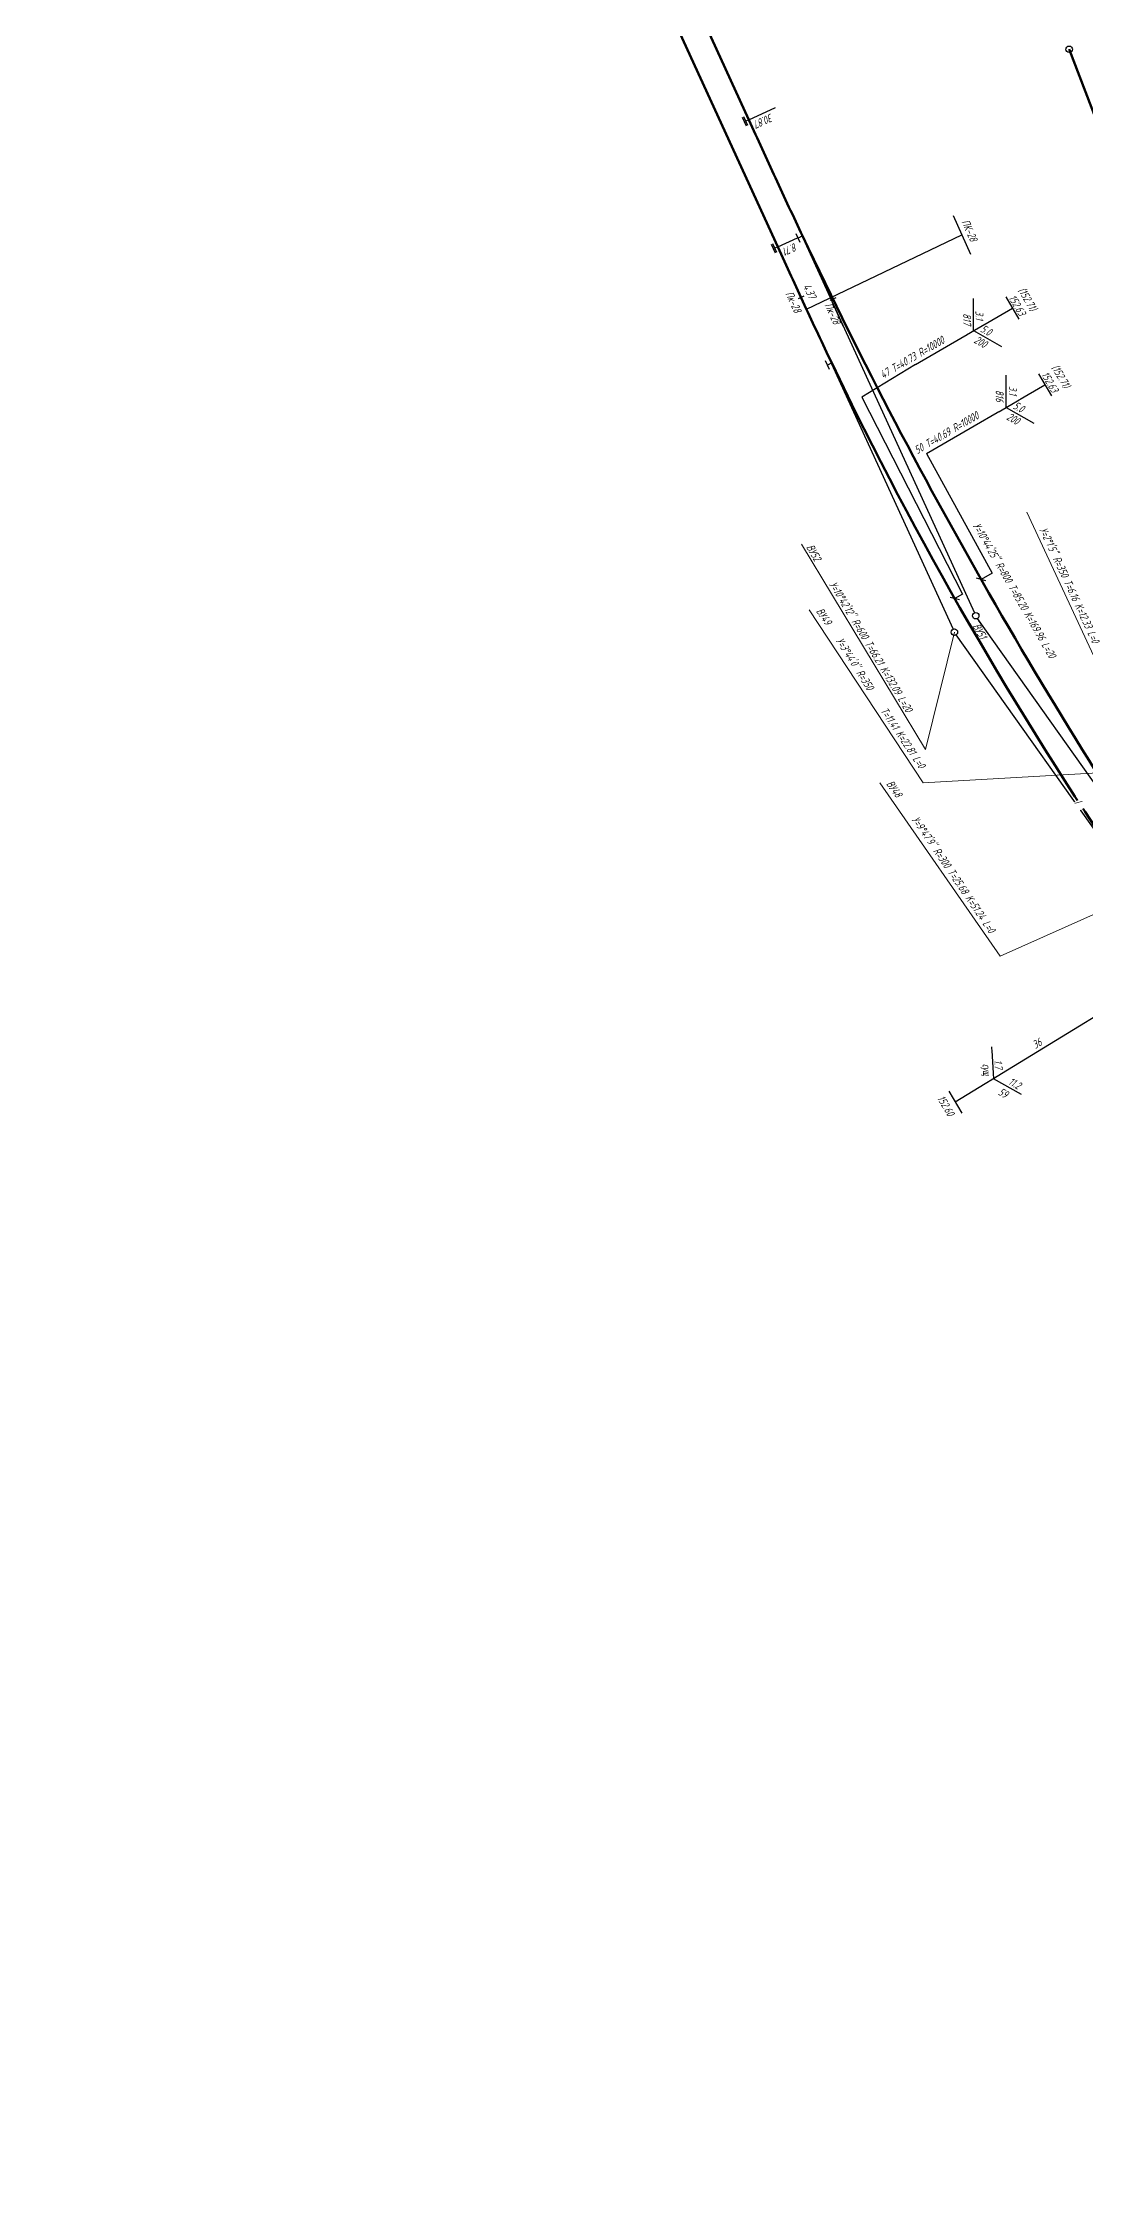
# Model space of a CAD drawing. Extents: x 8811 to 10286, y 10382 to 14118.
# Drawn here: x 9159.3 to 9322.1, y 12412.6 to 12748.8 of the extents above; entities that cross this region are included whole.
import ezdxf
from ezdxf.enums import TextEntityAlignment as Align

# ---------------------------------------------------------------- set-up
doc = ezdxf.new("R2010")
doc.units = 0
for name, color, linetype in [('11.Параметры кривых', 7, 'Continuous'), ('I.Вершины', 7, 'Continuous'), ('I.Ось трассы', 7, 'Continuous'), ('I.Параметры кривых', 7, 'Continuous'), ('II.Вершины', 7, 'Continuous'), ('II.Ось трассы', 7, 'Continuous'), ('II.Параметры кривых', 7, 'Continuous'), ('Iс.Междупутья', 7, 'Continuous'), ('Выход из парка Б.Параметры кривых', 7, 'Continuous'), ('КН I.Вершины', 7, 'Continuous'), ('КН I.Параметры кривых', 7, 'Continuous'), ('КН II.Параметры кривых', 7, 'Continuous'), ('маскировка', 7, 'Continuous')]:
    doc.layers.add(name, color=color, linetype=linetype)
for name, color, linetype, lineweight in [('КН I.Пикетаж', 7, 'Continuous', 15), ('кресты здания и сооружения', 1, 'Continuous', 30), ('Уклоноуказатели по станции', 1, 'Continuous', 35)]:
    doc.layers.add(name, color=color, linetype=linetype, lineweight=lineweight)
doc.styles.add('спдс_сжатие09', font='SPDS.shx', dxfattribs={"width": 0.9, "oblique": 15, "height": 1.25})

# ---------------------------------------------------------------- blocks, each defined once
blk = doc.blocks.new('alignment_cc_sign')
at = {"color": 0, "linetype": 'ByBlock', "lineweight": -2}
for p, q in [((-1.5, 1.5), (1.5, 1.5)), ((0, 0), (0, 1.5))]:
    blk.add_line(p, q, dxfattribs=at)
blk = doc.blocks.new('alignment_tc_sign')
at = {"color": 0, "linetype": 'ByBlock', "lineweight": -2}
for p, q in [((-1.5, 1.5), (1.5, 1.5)), ((-1.5, 1), (1.5, 1)), ((0, 0), (0, 1))]:
    blk.add_line(p, q, dxfattribs=at)

msp = doc.modelspace()

# ---------------------------------------------------------------- linework, layer by layer
at = {"layer": 'КН II.Параметры кривых', "color": 5, "lineweight": 30}
msp.add_circle((9319.49, 12747.86), 0.5, dxfattribs=at)

# ---------------------------------------------------------------- block references
at = {"layer": 'I.Ось трассы', "color": 5, "lineweight": 30, "xscale": 0.5, "yscale": 0.5, "zscale": 0.5, "rotation": 115.5703661153625}
msp.add_blockref('alignment_cc_sign', (9282.42, 12698.85), dxfattribs=at)

# ---------------------------------------------------------------- wipeouts: each hides what was drawn before it
at = {"color": 5}
for points in [[(9269.87, 12736.58), (9273.45, 12738.25), (9273.72, 12736.67), (9270.44, 12735.22)], [(9302.21, 12721.38), (9303.84, 12721.94), (9305.74, 12717.59), (9304.2, 12716.86)], [(9274.54, 12716.86), (9276.95, 12717.98), (9277.45, 12716.57), (9274.92, 12715.37)], [(9280.98, 12708.25), (9282.43, 12708.51), (9284.23, 12704.56), (9282.81, 12704.26)], [(9309.84, 12709.27), (9312.7, 12710.86), (9314.91, 12707.16), (9311.98, 12705.5)], [(9314.84, 12697.33), (9317.85, 12699), (9320.12, 12695.12), (9317.05, 12693.46)], [(9304.09, 12658.12), (9305.38, 12658.56), (9307.19, 12655.44), (9305.89, 12654.97)], [(9290.54, 12633.49), (9291.83, 12634.07), (9293.96, 12630.99), (9292.61, 12630.47)], [(9313.63, 12592.97), (9315.02, 12593.93), (9315.84, 12592.55), (9314.35, 12591.41)], [(9298.55, 12584.2), (9299.87, 12584.74), (9302.01, 12581.2), (9300.7, 12580.67)]]:
    msp.add_wipeout(points, dxfattribs=at).dxf.layer = 'маскировка'

# ---------------------------------------------------------------- next in the draw order: linework, layer by layer
at = {"color": 5, "lineweight": 30}
for p, q in [((9301.37, 12721.9), (9304.08, 12715.87)), ((9283.04, 12709.05), (9282.14, 12708.61))]:
    msp.add_line(p, q, dxfattribs=at)
at = {"layer": 'I.Параметры кривых', "color": 5, "lineweight": 30}
msp.add_line((9273.99, 12716.98), (9277.09, 12718.4), dxfattribs=at)
at = {"layer": 'II.Параметры кривых', "color": 5, "lineweight": 30}
msp.add_line((9269.47, 12736.84), (9273.65, 12738.75), dxfattribs=at)
at = {"layer": 'Уклоноуказатели по станции', "color": 5, "lineweight": 30}
msp.add_line((9300.69, 12585.11), (9302.71, 12581.67), dxfattribs=at)

# ---------------------------------------------------------------- next in the draw order: block references
at = {"layer": 'I.Ось трассы', "color": 5, "lineweight": 30, "xscale": 0.5, "yscale": 0.5, "zscale": 0.5, "rotation": 114.615437367503}
msp.add_blockref('alignment_tc_sign', (9273.99, 12716.98), dxfattribs=at)
at = {"layer": 'II.Ось трассы', "color": 5, "lineweight": 30}
for name, p, xscale, yscale, zscale, rotation in [('alignment_tc_sign', (9269.47, 12736.84), 0.4999999999999999, 0.4999999999999999, 0.4999999999999999, 114.5762320816671), ('alignment_cc_sign', (9277.86, 12718.69), 0.4999999999999948, 0.4999999999999948, 0.4999999999999948, 115.2924320576563)]:
    msp.add_blockref(name, p, dxfattribs=dict(at, xscale=xscale, yscale=yscale, zscale=zscale, rotation=rotation))

# ---------------------------------------------------------------- next in the draw order: texts
at = {"color": 5, "lineweight": 30, "style": 'спдс_сжатие09', "oblique": 15, "width": 0.9}
for rotation, p in [(300.2477, (9312.45, 12708.52)), (300.1798, (9317.66, 12696.46))]:
    msp.add_text('(152.71)', height=1.25, rotation=rotation, dxfattribs=at).set_placement(p, align=Align.CENTER)
at = {"layer": 'I.Параметры кривых', "color": 5, "lineweight": 30, "style": 'спдс_сжатие09', "oblique": 15, "width": 0.9}
msp.add_text('8.71', height=1.25, rotation=204.6154, dxfattribs=at).set_placement((9274.77, 12716.79), align=Align.RIGHT)
at = {"layer": 'II.Параметры кривых', "color": 5, "lineweight": 30, "style": 'спдс_сжатие09', "oblique": 15, "width": 0.9}
msp.add_text('30.87', height=1.25, rotation=204.5762, dxfattribs=at).set_placement((9270.25, 12736.65), align=Align.RIGHT)
at = {"layer": 'Уклоноуказатели по станции', "color": 5, "lineweight": 30, "extrusion": (0.001304, 0.000457021, 0.999999), "style": 'спдс_сжатие09', "oblique": 15, "width": 0.9}
msp.add_text('ПК-28', height=1.25, rotation=293.9895, dxfattribs=at).set_placement((9303.5, 12719.36, -99.7), align=Align.CENTER)
at = {"layer": 'Уклоноуказатели по станции', "color": 5, "lineweight": 30, "style": 'спдс_сжатие09', "oblique": 15, "width": 0.9}
msp.add_text('152.60', height=1.25, rotation=300.4361, dxfattribs=at).set_placement((9299.69, 12582.51), align=Align.CENTER)

# ---------------------------------------------------------------- next in the draw order: wipeouts: each hides what was drawn before it
at = {"color": 5}
for points in [[(9277.56, 12710.86), (9279.06, 12711.56), (9280.45, 12708.8), (9279.02, 12708.15)], [(9307.94, 12695.35), (9311.73, 12695.48), (9311.84, 12693.04), (9313.95, 12691.6), (9311.86, 12688.62), (9309.18, 12689.93), (9307.92, 12692.28)], [(9302.68, 12675.91), (9304.23, 12676.62), (9319.48, 12650.03), (9317.68, 12649.24)], [(9282.02, 12656.6), (9283.48, 12657.24), (9298.18, 12634.71), (9296.76, 12634.15)], [(9292.77, 12629.75), (9294.85, 12630.37), (9309.92, 12607.79), (9308.58, 12607.19)], [(9306.23, 12591), (9308.99, 12591), (9309.14, 12587.69), (9312.53, 12586.27), (9309.62, 12583.72), (9307.56, 12584.88), (9308.66, 12586.31), (9306.37, 12586.69)]]:
    msp.add_wipeout(points, dxfattribs=at).dxf.layer = 'маскировка'

# ---------------------------------------------------------------- next in the draw order: linework, layer by layer
at = {"color": 5, "lineweight": 30}
for p, q in [((9314.7, 12697.17), (9316.71, 12693.71)), ((9306.48, 12664.84), (9305.03, 12665.23)), ((9307.46, 12666.03), (9305.75, 12665.03)), ((9302.35, 12661.84), (9300.9, 12662.22)), ((9302.85, 12662.74), (9301.63, 12662.03))]:
    msp.add_line(p, q, dxfattribs=at)
at = {"layer": 'I.Вершины', "color": 5, "lineweight": 30}
msp.add_circle((9301.57, 12656.79), 0.5, dxfattribs=at)
at = {"layer": 'II.Вершины', "color": 5, "lineweight": 30}
msp.add_circle((9304.91, 12659.36), 0.5, dxfattribs=at)
at = {"layer": 'кресты здания и сооружения', "color": 5, "lineweight": 20}
for points in [[(9356.77, 12636.69), (9296.67, 12633.26)], [(9308.7, 12606.18), (9289.93, 12633.25)], [(9355.13, 12626.9), (9308.7, 12606.18)]]:
    msp.add_lwpolyline(points, dxfattribs=at)
at = {"layer": 'Уклоноуказатели по станции', "color": 5, "lineweight": 30}
for p, q in [((9352.29, 12614.29), (9301.7, 12583.39)), ((9307.39, 12592.01), (9307.68, 12587.02)), ((9312.03, 12584.55), (9307.68, 12587.02))]:
    msp.add_line(p, q, dxfattribs=at)

# ---------------------------------------------------------------- next in the draw order: texts
at = {"color": 5, "lineweight": 30, "style": 'спдс_сжатие09', "oblique": 15, "width": 0.9}
msp.add_text('152.63', height=1.25, rotation=300.1798, dxfattribs=at).set_placement((9315.93, 12695.57), align=Align.CENTER)
msp.add_text('5.0', height=1.25, rotation=330.1798, dxfattribs=at).set_placement((9310.6, 12691.82))
at = {"layer": '11.Параметры кривых', "color": 5, "lineweight": 30, "style": 'спдс_сжатие09', "oblique": 15, "width": 0.9}
msp.add_text('У=9°47\'9" R=300 T=25.68 K=51.24 L=0', height=1.25, rotation=304.2422, dxfattribs=at).set_placement((9300.93, 12618.57), align=Align.CENTER)
at = {"layer": 'КН I.Вершины', "color": 5, "lineweight": 30, "style": 'спдс_сжатие09', "oblique": 15, "width": 0.9}
msp.add_text('ВУ51', height=1.25, rotation=299.9595, dxfattribs=at).set_placement((9306.07, 12657.27), align=Align.TOP_CENTER)
at = {"layer": 'КН I.Пикетаж', "color": 5, "lineweight": 30, "style": 'спдс_сжатие09', "oblique": 15, "width": 0.9}
msp.add_text('Пк-28', height=1.25, rotation=294.8011, dxfattribs=at).set_placement((9281.98, 12706.33), align=Align.CENTER)
at = {"layer": 'КН II.Параметры кривых', "color": 5, "lineweight": 30, "style": 'спдс_сжатие09', "oblique": 15, "width": 0.9}
msp.add_text('ВУ48', height=1.25, rotation=305.3886, dxfattribs=at).set_placement((9291.67, 12631.96), align=Align.CENTER)
at = {"layer": 'Уклоноуказатели по станции', "color": 5, "lineweight": 30, "style": 'спдс_сжатие09', "oblique": 15, "width": 0.9}
msp.add_text('36', height=1.25, rotation=30.4361, dxfattribs=at).set_placement((9313.89, 12592.19), align=Align.MIDDLE_LEFT)
for s, rotation, p in [('сущ', 273.5061, (9306.08, 12587.46)), ('1.7', 273.5061, (9307.86, 12588.55)), ('11.2', 330.4361, (9311.47, 12585.31))]:
    msp.add_text(s, height=1.25, rotation=rotation, dxfattribs=at).set_placement(p, align=Align.RIGHT)
msp.add_text('59', height=1.25, rotation=330.4361, dxfattribs=at).set_placement((9310.09, 12585.01), align=Align.TOP_RIGHT)

# ---------------------------------------------------------------- next in the draw order: wipeouts: each hides what was drawn before it
at = {"color": 5}
for points in [[(9274.72, 12710), (9276.29, 12710.51), (9278.08, 12706.52), (9276.7, 12705.98)], [(9290.72, 12696.03), (9289.77, 12697.61), (9302.73, 12705.14), (9302.77, 12707.04), (9306.53, 12707.01), (9306.36, 12704.88), (9308.72, 12703.29), (9306.9, 12700.7), (9303.96, 12702.02), (9303.33, 12703.43)], [(9294.93, 12685.97), (9307.49, 12693.39), (9308.48, 12691.61), (9295.82, 12684.27)], [(9313.68, 12674.92), (9315.21, 12675.39), (9325.35, 12652.91), (9324.13, 12652.63)], [(9280.28, 12666.78), (9281.63, 12667.42), (9296.92, 12641.95), (9295.59, 12641.3)]]:
    msp.add_wipeout(points, dxfattribs=at).dxf.layer = 'маскировка'

# ---------------------------------------------------------------- next in the draw order: linework, layer by layer
at = {"color": 5, "lineweight": 30}
for p, q in [((9278.47, 12707.25), (9302.72, 12718.89)), ((9278.08, 12709.29), (9277.17, 12708.87)), ((9304.57, 12703.92), (9304.55, 12708.92)), ((9309.61, 12709.17), (9311.62, 12705.71)), ((9295.48, 12698.6), (9310.62, 12707.43)), ((9304.57, 12703.92), (9308.91, 12701.43)), ((9295.48, 12698.6), (9287.14, 12693.53)), ((9297.24, 12684.71), (9315.71, 12695.44)), ((9309.66, 12691.92), (9309.64, 12696.92)), ((9287.14, 12693.53), (9302.85, 12662.74)), ((9309.66, 12691.92), (9314, 12689.44)), ((9297.24, 12684.71), (9307.46, 12666.03))]:
    msp.add_line(p, q, dxfattribs=at)
at = {"layer": 'I.Вершины', "color": 5, "lineweight": 30}
msp.add_line((9339.85, 12602.77), (9301.86, 12656.38), dxfattribs=at)
at = {"layer": 'II.Вершины', "color": 5, "lineweight": 30}
msp.add_line((9354.16, 12589.83), (9305.19, 12658.95), dxfattribs=at)
at = {"layer": 'КН II.Параметры кривых', "color": 5, "lineweight": 70, "flags": 128}
msp.add_lwpolyline([(9712.93, 11973.41), (9601.12, 12223.65, 0.000391), (9598.06, 12230.49, 0.001172), (9594.97, 12237.33, 0.001953), (9591.84, 12244.15, 0.002734), (9588.65, 12250.93, 0.021661), (9564.27, 12296.82, 0.002734), (9560.43, 12303.26, 0.001953), (9556.52, 12309.67, 0.001172), (9552.58, 12316.05, 0.000391), (9548.62, 12322.42), (9414.84, 12537.31, -0.000391), (9410.88, 12543.68, -0.001172), (9406.94, 12550.06, -0.001953), (9403.03, 12556.47, -0.002734), (9399.19, 12562.91, -0.035372), (9361.47, 12638.84, -0.002734), (9358.65, 12645.79, -0.001953), (9355.9, 12652.77, -0.001172), (9353.2, 12659.76, -0.000391), (9350.51, 12666.77), (9319.49, 12747.86)], format="xyb", dxfattribs=at)
at = {"layer": 'кресты здания и сооружения', "color": 5, "lineweight": 20}
for points in [[(9336.82, 12647.93), (9323.68, 12652.37), (9312.86, 12675.54)], [(9301.57, 12656.79), (9297.06, 12638.47)]]:
    msp.add_lwpolyline(points, dxfattribs=at)

# ---------------------------------------------------------------- next in the draw order: texts
at = {"color": 5, "lineweight": 30, "style": 'спдс_сжатие09', "oblique": 15, "width": 0.9}
msp.add_text('152.63', height=1.25, rotation=300.2477, dxfattribs=at).set_placement((9310.83, 12707.57), align=Align.CENTER)
for s, rotation, p in [('817', 270.2477, (9304.19, 12704.78)), ('816', 270.1798, (9309.28, 12692.79))]:
    msp.add_text(s, height=1.25, rotation=rotation, dxfattribs=at).set_placement(p, align=Align.TOP_RIGHT)
for rotation, p in [(270.2477, (9304.86, 12705.58)), (270.1798, (9310.09, 12693.84))]:
    msp.add_text('3.1', height=1.25, rotation=rotation, dxfattribs=at).set_placement(p, align=Align.RIGHT)
msp.add_text('5.0', height=1.25, rotation=330.2477, dxfattribs=at).set_placement((9305.51, 12703.81))
for s, rotation, p in [('47 Т=40.73 R=10000', 30.2477, (9290.12, 12696.88)), ('50 Т=40.69 R=10000', 30.1798, (9295.46, 12685.11))]:
    msp.add_text(s, height=1.25, rotation=rotation, dxfattribs=at).set_placement(p, align=Align.MIDDLE_LEFT)
for rotation, p in [(330.2477, (9305.13, 12703.16)), (330.1798, (9310.22, 12691.17))]:
    msp.add_text('200', height=1.25, rotation=rotation, dxfattribs=at).set_placement(p, align=Align.TOP_LEFT)
at = {"layer": 'II.Параметры кривых', "color": 5, "lineweight": 30, "style": 'спдс_сжатие09', "oblique": 15, "width": 0.9}
msp.add_text('У=10°44\'25" R=800 T=85.20 K=169.96 L=20', height=1.25, rotation=299.9463, dxfattribs=at).set_placement((9310.42, 12663), align=Align.CENTER)
at = {"layer": 'Iс.Междупутья', "color": 5, "lineweight": 30, "style": 'спдс_сжатие09', "oblique": 15, "width": 0.9}
msp.add_text('4.37', height=1.25, rotation=297, dxfattribs=at).set_placement((9278.4, 12709.78), align=Align.CENTER)
at = {"layer": 'Выход из парка Б.Параметры кривых', "color": 5, "lineweight": 30, "style": 'спдс_сжатие09', "oblique": 15, "width": 0.9}
msp.add_text('У=2°1\'5" R=350 T=6.16 K=12.33 L=0', height=1.25, rotation=294.9231, dxfattribs=at).set_placement((9318.97, 12663.86), align=Align.CENTER)
at = {"layer": 'КН I.Пикетаж', "color": 5, "lineweight": 30, "style": 'спдс_сжатие09', "oblique": 15, "width": 0.9}
msp.add_text('Пк-28', height=1.25, rotation=294.8011, dxfattribs=at).set_placement((9275.86, 12708.13), align=Align.CENTER)
at = {"layer": 'Уклоноуказатели по станции', "color": 5, "lineweight": 30, "style": 'спдс_сжатие09', "oblique": 15, "width": 0.9}
for s, rotation, p in [('У=3°44\'0" R=350 ', 302.1931, (9286.74, 12651.91)), ('Т=11.41 K=22.81 L=0', 303.7882, (9294.06, 12640.63))]:
    msp.add_text(s, height=1.25, rotation=rotation, dxfattribs=at).set_placement(p, align=Align.TOP_CENTER)

# ---------------------------------------------------------------- next in the draw order: wipeouts: each hides what was drawn before it
at = {"color": 5}
for points in [[(9278.11, 12670.51), (9279.47, 12670.9), (9281.18, 12667.88), (9279.88, 12667.32)], [(9279.5, 12660.48), (9280.88, 12661.08), (9282.92, 12657.99), (9281.57, 12657.32)]]:
    msp.add_wipeout(points, dxfattribs=at).dxf.layer = 'маскировка'

# ---------------------------------------------------------------- next in the draw order: linework, layer by layer
at = {"layer": 'I.Вершины', "color": 5, "lineweight": 30}
msp.add_line((9273.99, 12716.98), (9301.36, 12657.24), dxfattribs=at)
at = {"layer": 'I.Ось трассы', "color": 5, "lineweight": 70, "flags": 128}
msp.add_lwpolyline([(9691.22, 11985.2), (9563.53, 12262.89, 0.000521), (9559.34, 12271.98, 0.001563), (9555.12, 12281.04, 0.002604), (9550.83, 12290.07, 0.003646), (9546.42, 12299.05, 0.029703), (9510.8, 12360.72, 0.003646), (9505.23, 12369.03, 0.002604), (9499.55, 12377.26, 0.001563), (9493.81, 12385.45, 0.000521), (9488.04, 12393.62), (9339.85, 12602.77, -0.001042), (9334.08, 12610.93, -0.003125), (9328.38, 12619.15, -0.038388), (9282.42, 12698.85, -0.003125), (9278.17, 12707.9, -0.001042), (9273.99, 12716.98), (9159.26, 12967.4, -0.001042)], format="xyb", dxfattribs=at)
at = {"layer": 'II.Вершины', "color": 5, "lineweight": 30}
msp.add_line((9269.47, 12736.84), (9304.7, 12659.81), dxfattribs=at)
at = {"layer": 'II.Ось трассы', "color": 5, "lineweight": 70, "flags": 128}
msp.add_lwpolyline([(9707.9, 11972.59), (9677.78, 12041.35, 0.00025), (9673.76, 12050.51, 0.00075), (9669.73, 12059.66, 0.002531), (9659.36, 12082.75, 0.00075), (9655.21, 12091.84, 0.00025), (9651.03, 12100.93), (9591.16, 12231.14, 0.000521), (9586.98, 12240.22, 0.001563), (9582.76, 12249.29, 0.002604), (9578.46, 12258.32, 0.003646), (9574.05, 12267.29, 0.029692), (9538.44, 12328.95, 0.003646), (9532.88, 12337.25, 0.002604), (9527.2, 12345.49, 0.001563), (9521.46, 12353.68, 0.000521), (9515.69, 12361.84), (9354.16, 12589.83, -0.000781), (9348.39, 12598, -0.002344), (9342.67, 12606.2, -0.040635), (9277.86, 12718.69, -0.002344), (9273.64, 12727.75, -0.000781), (9269.47, 12736.84), (9163.94, 12967.59, -0.001042)], format="xyb", dxfattribs=at)
at = {"layer": 'кресты здания и сооружения', "color": 5, "lineweight": 20}
for points in [[(9297.06, 12638.47), (9277.68, 12670.52)], [(9296.67, 12633.26), (9278.87, 12660.26)]]:
    msp.add_lwpolyline(points, dxfattribs=at)

# ---------------------------------------------------------------- next in the draw order: texts
at = {"layer": 'I.Параметры кривых', "color": 5, "lineweight": 30, "style": 'спдс_сжатие09', "oblique": 15, "width": 0.9}
msp.add_text('У=10°42\'12" R=600 T=66.21 K=132.09 L=20', height=1.25, rotation=300.9143, dxfattribs=at).set_placement((9288.01, 12654.19), align=Align.CENTER)
at = {"layer": 'КН I.Вершины', "color": 5, "lineweight": 30, "style": 'спдс_сжатие09', "oblique": 15, "width": 0.9}
msp.add_text('ВУ52', height=1.25, rotation=299.9595, dxfattribs=at).set_placement((9280.15, 12669.54), align=Align.TOP_CENTER)
at = {"layer": 'КН II.Параметры кривых', "color": 5, "lineweight": 30, "style": 'спдс_сжатие09', "oblique": 15, "width": 0.9}
msp.add_text('ВУ49', height=1.25, rotation=303.8319, dxfattribs=at).set_placement((9280.68, 12658.92), align=Align.CENTER)

# ---------------------------------------------------------------- next in the draw order: texts
at = {"layer": 'КН I.Параметры кривых', "color": 5, "lineweight": 30, "insert": (9321.35, 12630.8), "char_height": 1.25, "attachment_point": 1, "rotation": 299.8987, "style": 'спдс_сжатие09', "bg_fill": 3, "box_fill_scale": 1, "bg_fill_color": 256, "bg_fill_transparency": 0}
msp.add_mtext_dynamic_manual_height_columns('I     ', width=1.5, gutter_width=12.5, heights=[0], dxfattribs=at)

doc.saveas('drawing.dxf')
